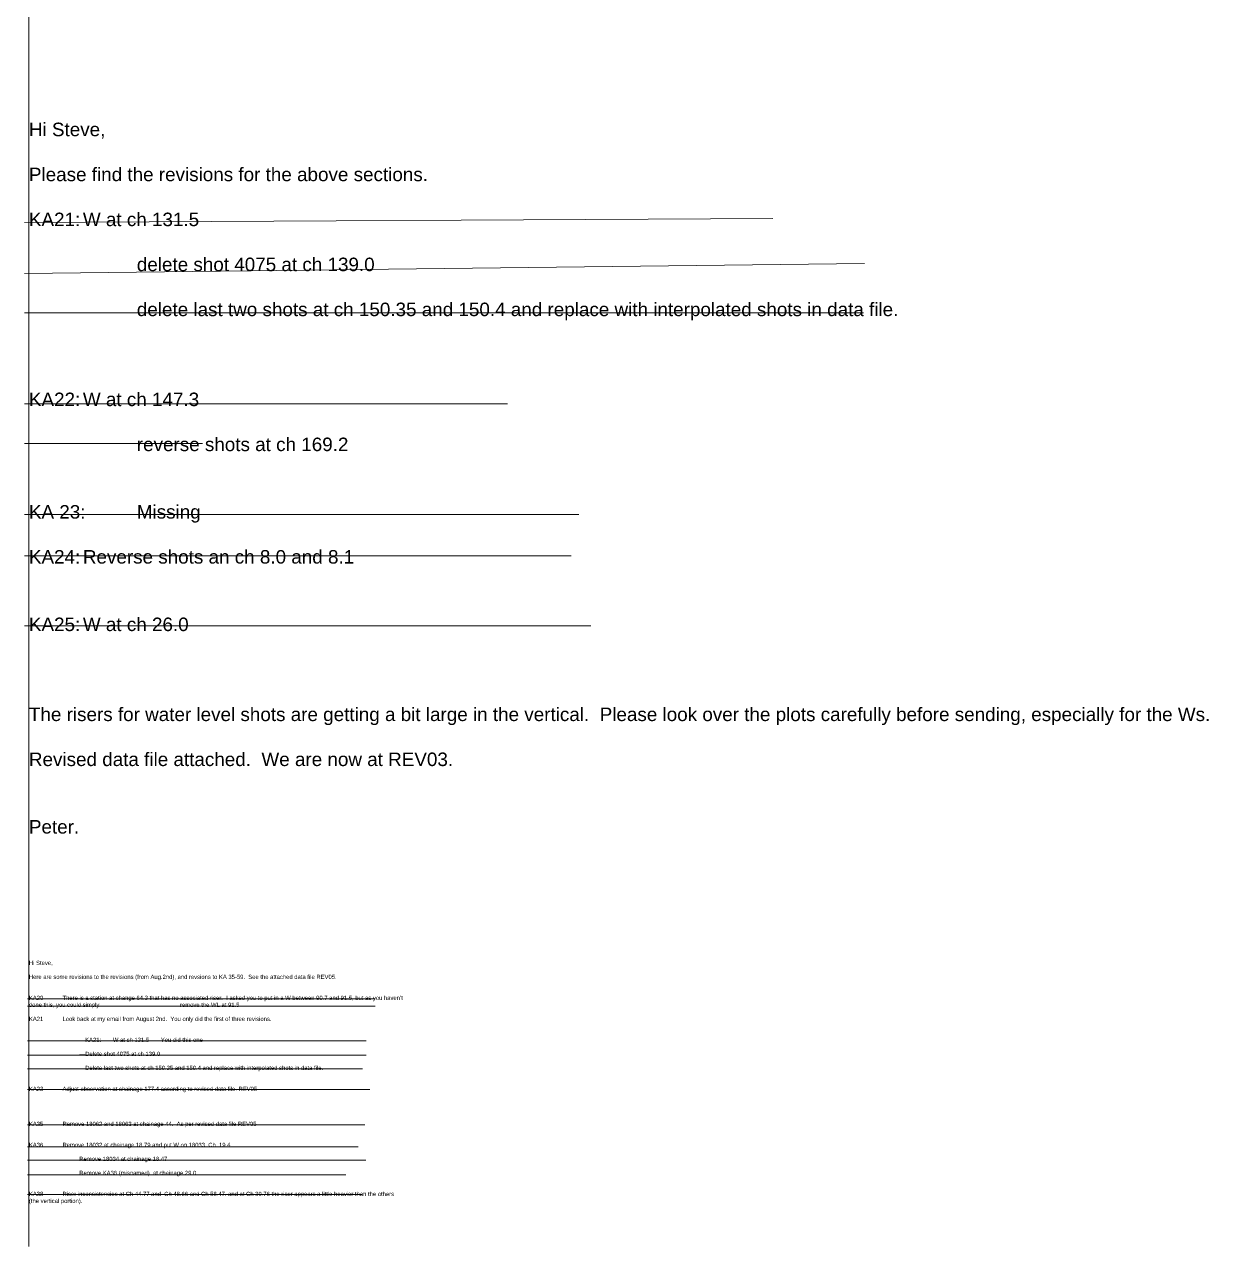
# Model space of a CAD drawing. Header units: millimetres. Extents: x -4102225 to 11595281, y -18031110 to 2286893.
# Drawn here: x 2963374 to 11595281, y -18031110 to -9126096 of the extents above; entities that cross this region are included whole.
import ezdxf

# ---------------------------------------------------------------- set-up
doc = ezdxf.new("R2010")
doc.units = ezdxf.units.MM
doc.layers.get('0').update_dxf_attribs({"lineweight": 0})
doc.styles.get("Standard").update_dxf_attribs({"font": 'arial.ttf'})

msp = doc.modelspace()

# ---------------------------------------------------------------- linework, layer by layer
at = {"linetype": 'Continuous', "lineweight": 0}
for p, q in [((2996152, -1280294), (2996152, -18031110)), ((2985950, -16225892), (5519021, -16225892)), ((2985950, -16278689), (5519021, -16278689)), ((2985950, -16532872), (5455460, -16532872)), ((2985950, -16635773), (5455460, -16635773)), ((2985950, -16736959), (5428002, -16736959)), ((2985950, -16886132), (5480388, -16886132)), ((2985950, -17144056), (5444928, -17144056)), ((2985950, -17303904), (5396943, -17303904)), ((2985950, -17402570), (5451326, -17402570)), ((2985950, -17507631), (5307372, -17507631)), ((2985950, -17651973), (5422535, -17651973))]:
    msp.add_line(p, q, dxfattribs=at)
at = {"color": 7}
for p, q in [((2963374, -10569465), (8418090, -10539014)), ((2963374, -10939798), (9087013, -10867565))]:
    msp.add_line(p, q, dxfattribs=at)
for p, q in [((2963374, -11227066), (9078921, -11227066)), ((2963374, -11890095), (6485058, -11890095)), ((2963374, -12179624), (4260546, -12179624)), ((2963374, -12696515), (7004566, -12696515)), ((2963374, -12996983), (6947869, -12996983)), ((2963374, -13508702), (7091677, -13508702))]:
    msp.add_line(p, q)

# ---------------------------------------------------------------- texts
at = {"insert": (2996152, -9841847), "char_height": 98332.361, "width": 9027454.01, "attachment_point": 1}
msp.add_mtext('Hi Steve,\\P\\PPlease find the revisions for the above sections.\\P\\PKA21:^IW at ch 131.5\\P^I^I\\P^I^Idelete shot 4075 at ch 139.0\\P\\P^I^Idelete last two shots at ch 150.35 and 150.4 and replace with interpolated shots in data file.\\P\\P\\P\\PKA22:^IW at ch 147.3\\P\\P^I^Ireverse shots at ch 169.2\\P\\P\\PKA 23:^IMissing\\P\\PKA24:^IReverse shots an ch 8.0 and 8.1\\P\\P\\PKA25:^IW at ch 26.0\\P\\P\\P\\PThe risers for water level shots are getting a bit large in the vertical.  Please look over the plots carefully before sending, especially for the Ws.\\P\\PRevised data file attached.  We are now at REV03.\\P\\P\\PPeter.', dxfattribs=at)
at = {"linetype": 'Continuous', "lineweight": 0, "insert": (2996152, -15897549), "char_height": 30605.133, "width": 2721810.67, "attachment_point": 1}
msp.add_mtext('\\PHi Steve,\\P\\PHere are some revisions to the revisions (from Aug.2nd), and revsions to KA 35-59.  See the attached data file REV05.\\P^I^I\\P\\PKA20^I^IThere is a station at change 64.3 that has no associated riser.  I asked you to put in a W between 90.7 and 91.5, but as you haven’t done this, you could simply ^I^I^I^I^Iremove the WL at 91.5\\P\\PKA21^I^ILook back at my email from August 2nd.  You only did the first of three revisions.\\P\\P\\P^I^I^I—KA21:^IW at ch 131.5——You did this one\\P^I^I\\P^I^I^I—Delete shot 4075 at ch 139.0\\P\\P^I^I^I—Delete last two shots at ch 150.35 and 150.4 and replace with interpolated shots in data file.\\P\\P\\PKA23^I^IAdjust observation at chainage 177.4 according to revised data file. REV05\\P\\P\\P\\P\\PKA35^I^IRemove 18062 and 18063 at chainage 44.  As per revised data file REV05\\P\\P\\PKA36^I^IRemove 18032 at chainage 18.79 and put W on 18033. Ch. 19.4\\P^I^I^I\\P^I^I^IRemove 18034 at chainage 18.47\\P\\P^I^I^IRemove KA36 (misnamed)  at chainage 29.0\\P\\P\\PKA38^I^IRiser inconsistencies at Ch 44.77 and  Ch 48.66 and Ch 58.47. and at Ch 39.76 the riser appears a little heavier than the others (the vertical portion).', dxfattribs=at)

doc.saveas('drawing.dxf')
